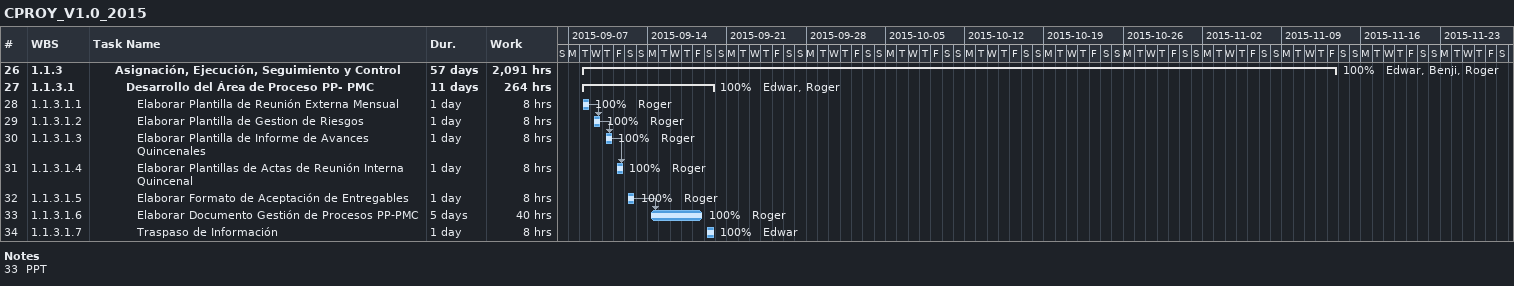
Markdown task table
CPROY_V1.0_2015

| ID | WBS | Task | Duration | Start | Finish | Predecessors | Resources | % complete | Work (h) |
|---|---|---|---|---|---|---|---|---|---|
| 26 | 1.1.3 | **Asignación, Ejecución, Seguimiento y Control** | 57d | 2015-09-08 | 2015-11-13 |  | Edwar, Benji, Roger | 100 | 2091 |
| 27 | 1.1.3.1 | **Desarrollo del Área de Proceso PP- PMC** | 11d | 2015-09-08 | 2015-09-19 |  | Edwar, Roger | 100 | 264 |
| 28 | 1.1.3.1.1 | Elaborar Plantilla de Reunión Externa Mensual | 1d | 2015-09-08 | 2015-09-08 |  | Roger | 100 | 8 |
| 29 | 1.1.3.1.2 | Elaborar Plantilla de Gestion de Riesgos | 1d | 2015-09-09 | 2015-09-09 | 28 | Roger | 100 | 8 |
| 30 | 1.1.3.1.3 | Elaborar Plantilla de Informe de Avances Quincenales | 1d | 2015-09-10 | 2015-09-10 | 29 | Roger | 100 | 8 |
| 31 | 1.1.3.1.4 | Elaborar Plantillas de Actas de Reunión Interna Quincenal | 1d | 2015-09-11 | 2015-09-11 | 30 | Roger | 100 | 8 |
| 32 | 1.1.3.1.5 | Elaborar Formato de Aceptación de Entregables | 1d | 2015-09-12 | 2015-09-12 |  | Roger | 100 | 8 |
| 33 | 1.1.3.1.6 | Elaborar Documento Gestión de Procesos PP-PMC | 5d | 2015-09-14 | 2015-09-18 | 32 | Roger | 100 | 40 |
| 34 | 1.1.3.1.7 | Traspaso de Información | 1d | 2015-09-19 | 2015-09-19 |  | Edwar | 100 | 8 |

Notes
- 33: PPT
